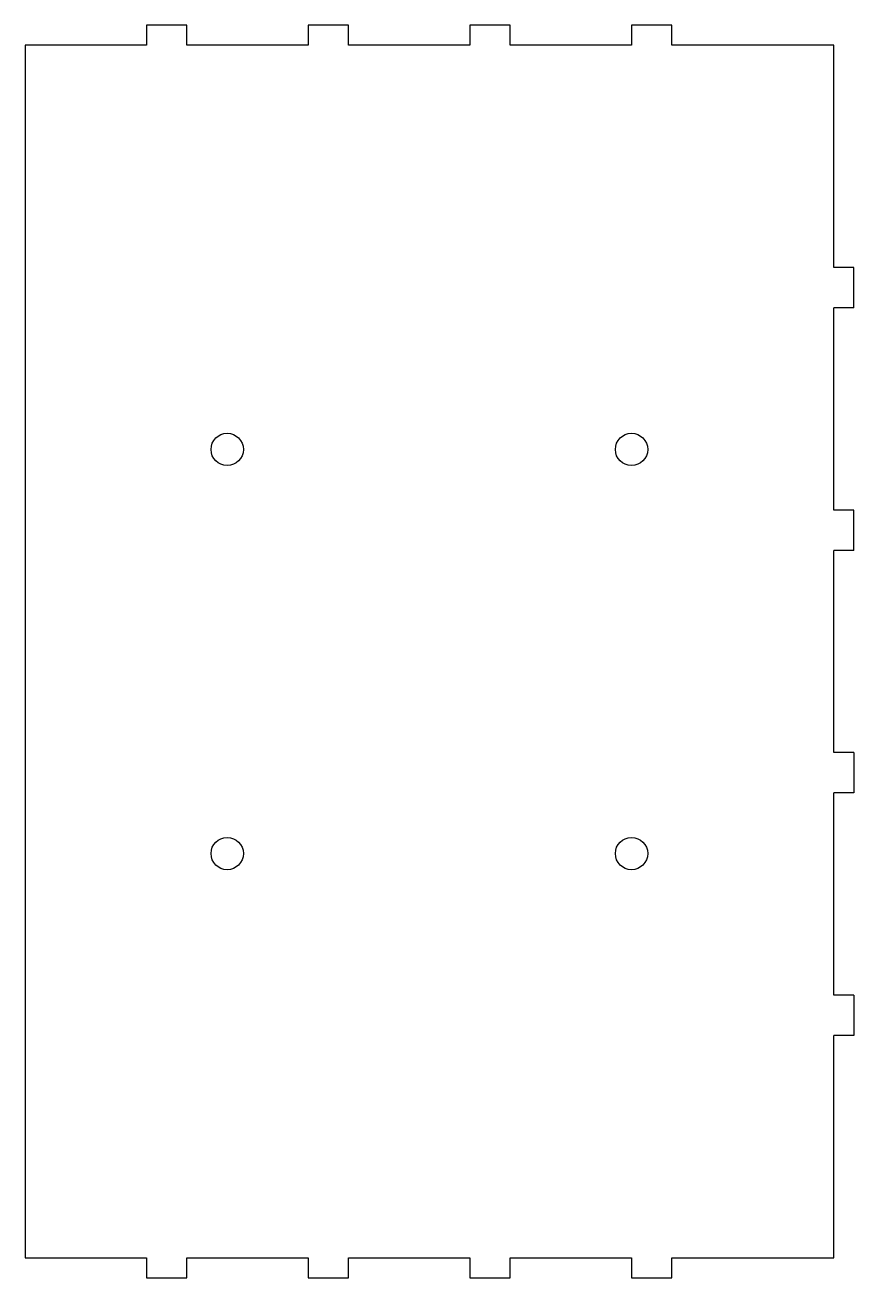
# Model space of a CAD drawing. Header units: millimetres. Extents: x 250 to 455, y 235 to 545.
import ezdxf

# ---------------------------------------------------------------- set-up
doc = ezdxf.new("R2010")
doc.units = ezdxf.units.MM

msp = doc.modelspace()

# ---------------------------------------------------------------- linework, layer by layer
for p, q in [((290, 545), (280, 545)), ((280, 545), (280, 540)), ((290, 540), (290, 545)), ((330, 545), (320, 545)), ((320, 545), (320, 540)), ((330, 540), (330, 545)), ((370, 545), (360, 545)), ((360, 545), (360, 540)), ((370, 540), (370, 545)), ((410, 545), (400, 545)), ((400, 545), (400, 540)), ((410, 540), (410, 545)), ((250, 540), (250, 240)), ((280, 540), (250, 540)), ((320, 540), (290, 540)), ((360, 540), (330, 540)), ((400, 540), (370, 540)), ((450, 540), (410, 540)), ((450, 485), (450, 540)), ((455, 485), (450, 485)), ((455, 475), (455, 485)), ((455, 475), (450, 475)), ((450, 425), (450, 475)), ((455, 425), (450, 425)), ((455, 415), (455, 425)), ((455, 415), (450, 415)), ((450, 365), (450, 415)), ((455, 365), (450, 365)), ((455, 365), (455, 355)), ((455, 355), (450, 355)), ((450, 305), (450, 355)), ((455, 305), (450, 305)), ((455, 305), (455, 295)), ((450, 240), (450, 295)), ((455, 295), (450, 295)), ((250, 240), (280, 240)), ((280, 240), (280, 235)), ((290, 235), (290, 240)), ((290, 240), (320, 240)), ((320, 240), (320, 235)), ((330, 235), (330, 240)), ((330, 240), (360, 240)), ((360, 240), (360, 235)), ((370, 235), (370, 240)), ((370, 240), (400, 240)), ((400, 240), (400, 235)), ((410, 235), (410, 240)), ((410, 240), (450, 240)), ((280, 235), (290, 235)), ((320, 235), (330, 235)), ((360, 235), (370, 235)), ((400, 235), (410, 235))]:
    msp.add_line(p, q)
for centre in [(300, 440), (400, 440), (300, 340), (400, 340)]:
    msp.add_circle(centre, 4)

doc.saveas('drawing.dxf')
